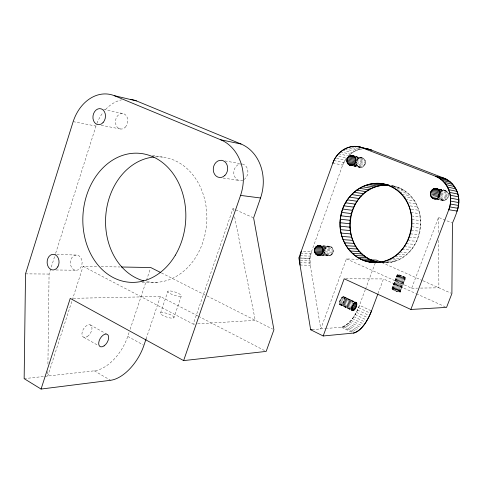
<?xml version="1.0" encoding="UTF-8"?>
<svg xmlns="http://www.w3.org/2000/svg" width="483" height="483" viewBox="0 0 483 483"><rect width="100%" height="100%" fill="white"/><g stroke="black" fill="none" stroke-linecap="round" stroke-linejoin="round"><path stroke-width="0.36" stroke-dasharray="2.42 1.81" d="M356.599 162.131C355.403 167.927 364.405 169.364 365.257 163.58C367.128 158.044 358.458 155.218 356.889 160.93A4.908 4.365 -76.6 0 1 364.2 159.016A4.908 4.365 -76.6 0 1 362.304 167.076A4.908 4.365 -76.6 0 1 356.605 162.149M436.258 199.183C440.285 200.759 447.669 201.803 448.447 195.832C449.184 190.93 443.479 189.36 439.693 189.282M47.829 371.518L47.769 376.015L72.027 300.734M47.926 364.019L49.073 274.054L55.448 253.937M300.028 265.022L310.267 265.294L310.014 258.417L311.493 251.721L301.271 251.214M343.944 296.725A4.462 1.841 -64.8 0 1 342.308 303.578A4.462 1.841 -64.8 0 1 339.609 301.833A4.462 1.841 -64.8 0 1 343.944 296.725C345.369 299.46 343.171 304.048 340.207 304.803L339.809 304.568C338.758 301.712 340.684 297.733 343.473 296.604L353.695 301.307M381.636 262.764C426.537 265.783 435.799 193.81 391.502 185.575M333.041 252.229C335.075 246.113 325.059 243.788 324.654 250.417C323.411 255.942 332.093 257.994 333.041 252.229L323.085 251.721M55.678 253.219L95.972 126.057A40.174 31.54 -81.8 0 1 96.691 124.028M72.263 300.015L83.118 266.314L98.146 266.586M44.816 376.348L94.324 370.817A36.442 20.594 -59.2 0 0 127.76 336.403L129.184 332.147M130.132 329.303L146.24 281.021M146.476 280.315L150.267 268.953M146.077 338.969L160.386 296.502L197.879 315.96M160.531 313.038L167.879 291.291M173.922 317.681A7.1 1.805 18.2 0 0 164.697 312.839A7.1 1.805 18.2 0 0 163.043 315.586A7.1 1.805 18.2 0 0 173.922 317.681L181.312 295.964A7.124 1.666 18.3 0 0 172.014 291.219A7.124 1.666 18.3 0 0 170.439 293.724A7.124 1.666 18.3 0 0 181.312 295.964M83.118 266.314L193.23 324.129L232.981 208.608L252.923 217.579M358.368 259.371L346.408 258.894L320.772 328.917L309.114 258.327L342.64 165.132L346.504 157.995L336.729 155.816M365.293 289.764C359.775 302.497 356.424 321.92 341.336 327.208L327.383 328.368M365.553 289.057L375.255 262.915M378.026 293.555L383.49 278.939L415.706 293.471M391.973 288.834L397.267 274.742M392.027 288.937L397.261 275.008C399.574 274.386 403.516 276.294 405.708 277.912L400.383 291.998C397.738 291.847 393.222 290.645 392.19 288.605C394.979 288.979 398.692 289.872 400.383 291.998A4.534 0.737 20.6 0 1 393.452 289.921A4.534 0.737 20.6 0 1 394.798 289.069A4.534 0.737 20.6 0 1 400.395 291.998M392.19 288.605L397.412 274.706M392.341 289.239L397.581 275.298L397.261 275.008M392.655 288.599L397.877 274.706M392.902 289.613L398.149 275.654L397.581 275.298M393.343 288.701L398.56 274.821M393.675 290.029L398.922 276.065L398.149 275.654M394.213 288.906L399.423 275.032M394.605 290.47L399.858 276.493L398.922 276.065M395.203 289.196L400.419 275.328M395.637 290.899L400.896 276.922L399.858 276.493M396.253 289.559L401.476 275.69M396.706 291.285L401.971 277.314L404.736 278.063L405.708 277.912M397.31 289.969L402.526 276.101M397.744 291.617L403.009 277.647M398.288 290.398L403.516 276.53M398.686 291.871L403.951 277.906M399.145 290.826L404.38 276.946M399.471 292.022L404.736 278.063M399.815 291.225L405.056 277.333M400.051 292.064L405.509 277.665M346.408 258.894L411.679 288.218L438.51 217.398L451.75 222.802M348.231 155.949L354.431 151.191L361.628 148.873L355.47 147.357M440.206 191.914L442.235 190.495L444.626 190.266M24.15 378.654L44.08 376.432M312.096 329.635L326.647 328.428M193.23 324.129L194.727 324.039M197.716 323.858L255.259 320.332L234.454 216.01M73.253 298.331L160.386 296.502M411.679 288.218L417.56 288.134M420.5 288.085L438.884 287.814L438.624 239.121M142.165 282.271L157.518 282.247M345.659 278.788L383.49 278.939M25.527 273.861L49.073 274.054M56.004 269.979L75.457 270.232M101.152 266.64L119.935 266.978M382.011 262.752L385.186 262.83M299.75 262.704L309.989 263.018M56.867 254.432L77.032 255.072A7.637 5.881 -88.5 0 1 80.933 267.22A7.637 5.881 -88.5 0 1 70.826 265.674A7.637 5.881 -88.5 0 1 77.032 255.072M300.396 260.391L309.905 260.717M384.818 262.474L388.374 262.601M298.868 257.928L309.114 258.327M300.511 258.055L310.014 258.417M386.581 261.871L391.538 262.058M388.314 260.953L394.653 261.2M300.082 255.706L310.321 256.141M389.286 259.691L397.702 260.041M321.877 254.692L331.145 255.115M392.274 258.212L400.655 258.586M322.716 255.205L327.015 255.398M320.881 255.217L330.161 255.628M321.587 255.489L329.104 255.851M322.01 253.871L331.984 254.342M300.583 253.43L310.81 253.901M323.248 254.613L326.116 254.746M322.668 252.875L332.63 253.358M395.197 256.443L403.48 256.847M323.96 253.792L325.391 253.859M323.453 252.73L324.89 252.796M323.236 250.496L333.192 251.021M397.907 254.39L406.161 254.831M323.109 249.27L333.071 249.82M323.308 248.057L325.457 248.184M324.147 248.202L332.684 248.685M323.338 247.127L326.206 247.296M323.513 247.199L332.062 247.707M399.707 252.041L408.678 252.561M322.819 246.39L327.118 246.644M321.261 246.33L331.241 246.934M322.783 245.799L329.424 246.203A4.812 4.262 -86.9 0 1 332.28 253.841A4.812 4.262 -86.9 0 1 324.956 252.905A4.812 4.262 -86.9 0 1 329.424 246.203M323.133 245.98L330.269 246.415M402.067 249.482L411.003 250.049M404.211 246.704L413.116 247.32M406.118 243.728L415 244.398M407.785 240.57L416.636 241.301M409.179 237.268L418.018 238.059M410.309 233.844L419.123 234.696M411.148 230.331L419.95 231.242M411.691 226.75L420.488 227.728M411.939 223.14L420.735 224.184M411.89 219.524L420.681 220.634M411.534 215.943L420.337 217.121M410.888 212.417L419.697 213.655M411.419 209.199L418.773 210.28M223.14 178.04L239.888 180.594M410.206 205.891L417.572 207.026M408.721 202.733L416.098 203.911M405.497 199.497L414.372 200.964M152.429 155.405L162.596 157.12M403.504 196.696L412.41 198.211M401.977 194.232L410.224 195.675M437.459 199.364L443.11 200.367M437.236 198.386L445.676 199.896M399.556 191.896L407.839 193.375M225.018 160.948L239.55 163.538M436.771 198.948L444.523 200.324M443.316 200.433L441.057 199.702L439.439 197.891M396.954 189.819L405.267 191.328M430.914 196.346L433.046 196.732M440.381 198.042L446.703 199.183M439.826 196.81L447.536 198.229M430.48 195.15L432.611 195.537M396.972 188.527L402.532 189.553M390.481 185.387L393.615 185.973M393.174 186.209L396.682 186.867M394.08 187.018L399.664 188.062M440.43 195.651L448.133 197.088M440.75 194.377L448.447 195.832M440.762 193.067L448.459 194.546M73.156 121.65L95.972 126.057M101.237 125.254L120.786 129.07M439.772 191.673L448.17 193.309M440.593 190.821L447.596 192.198M439.379 189.245L444.312 190.23M439.439 189.366L445.767 190.628M439.186 189.378L443.424 190.217M440.466 190.03L446.781 191.286M440.116 190.073L442.235 190.495M332.823 163.085L342.64 165.132A25.08 22.393 -77.6 0 1 346.619 157.995M353.991 165.578L358.114 166.454M353.822 165.874L361.193 167.432M353.544 165.911L360.396 167.378M353.918 166.104L360.089 167.402M333.886 160.519L343.691 162.614M355.301 165.15L357.366 165.591M354.19 165.44L362.286 167.16M355.47 164.238L356.846 164.534M355.21 164.86L363.301 166.593M103.634 109.412L122.434 113.469M354.619 163.713L364.164 165.772M336.591 158.394L344.983 160.223M356.025 162.825L364.834 164.745M356.454 161.642L365.257 163.58M355.874 160.229L365.408 162.354M356.822 158.593L358.199 158.901M355.748 158.992L365.281 161.135M357.082 157.73L359.141 158.201M338.48 153.733L347.531 155.792M356.816 158.176L364.882 160.006M354.57 156.275L363.391 158.297M356.086 156.83L360.197 157.772M356.164 157.198L364.242 159.04M355.361 156.232L362.63 157.905M340.412 151.867L350.139 154.119M342.519 150.243L352.216 152.525M344.759 148.879L354.431 151.191M349.873 148.462L356.756 150.122M352.3 147.671L359.165 149.35M400.896 276.922L401.971 277.314M381.805 262.529L422.384 280.502M423.072 280.81L451.2 293.272M416.394 293.779L445.187 306.765M343.473 296.604L355.186 302.098M344.258 297.081L354.003 301.658M342.924 296.743L355.295 302.557M344.439 297.673L353.532 301.947M342.308 297.142L354.685 302.956M370.866 310.635L359.521 305.304A23.377 9.479 -64.8 0 1 341.336 327.208L352.741 332.757M344.47 298.458L352.904 302.424M341.674 297.757L354.057 303.584M344.343 299.382L352.771 303.348M341.058 298.566L353.441 304.399M344.065 300.384L351.841 304.055M358.585 307.671L369.247 312.7M340.497 299.508L352.88 305.353M343.661 301.41L351.431 305.081M340.026 300.529L352.403 306.373M343.141 302.394L350.918 306.065M339.682 301.561L352.053 307.411M357.529 310.014L368.185 315.055M342.556 303.27L350.972 307.254M339.477 302.533L351.841 308.389M341.928 303.988L350.996 308.287M339.428 303.396L351.787 309.253M341.3 304.501L351.02 309.114M339.543 304.085L351.89 309.947M340.714 304.779L351.739 310.014M356.369 312.308L367.026 317.361M339.809 304.568L352.143 310.424M339.978 304.707L352.306 310.557M355.126 314.518L365.776 319.589M353.804 316.625L364.454 321.708M352.427 318.599L363.741 324.015M351.008 320.416L361.664 325.53M349.559 322.058L360.221 327.19M348.104 323.501L359.443 328.971M346.661 324.733L357.342 329.895M345.248 325.729L355.941 330.909M343.878 326.484L354.582 331.676M342.568 326.979L353.284 332.183M161.461 272.949L206.35 295.626M207.02 295.964L272.587 329.086M198.549 316.311L264.829 350.712M127.76 336.403L143.288 344.983M90.188 324.854L106.278 333.831M83.801 337.291L97.916 345.303M94.324 370.817L110.559 380.296M232.981 208.608L233.718 212.309M438.51 217.398L438.6 233.881M96.95 123.364A40.174 31.54 -81.8 0 1 102.668 112.998M105.674 109.387A40.174 31.54 -81.8 0 1 121.716 99.818M242.333 164.009A8.386 7.046 -81.5 0 1 247.882 171.103A8.386 7.046 -81.5 0 1 243.523 179.821M242.943 180.105A8.386 7.046 -81.5 0 1 233.784 173.421A8.386 7.046 -81.5 0 1 241.723 163.924M155.315 156.915A62.814 50.588 -85.8 0 1 206.639 223.629A62.814 50.588 -85.8 0 1 145.667 281.36M350.006 154.409A25.08 22.393 -77.6 0 1 362.165 148.927M440.786 191.401A5.108 4.752 -75 0 1 447.493 192.035A5.108 4.752 -75 0 1 446.648 199.207A5.108 4.752 -75 0 1 439.941 198.555M392.16 185.659A38.93 35.398 -82.6 0 1 420.355 228.833A38.93 35.398 -82.6 0 1 381.588 262.716M87.441 336.446A7.022 4.075 -58.8 0 0 91.082 325.427A7.022 4.075 -58.8 0 0 82.394 331.314A7.022 4.075 -58.8 0 0 87.441 336.446M125.399 127.083A7.855 6.14 -80.9 0 0 123.992 113.837A7.855 6.14 -80.9 0 0 115.497 122.893A7.855 6.14 -80.9 0 0 125.399 127.083M398.698 275.956A4.546 0.676 20.5 0 0 405.648 278.069A4.546 0.676 20.5 0 0 400.015 275.201A4.546 0.676 20.5 0 0 398.698 275.956"/><path stroke-width="0.72" d="M314.578 251.112C313.37 244.646 323.755 243.776 323.236 250.496C323.731 256.262 314.705 257.041 314.578 251.112L323.199 251.552M346.939 161.268C345.677 154.856 356.249 153.298 355.874 160.229C356.418 165.947 347.247 167.384 346.939 161.268L355.21 163.061M375.551 262.523C352.065 263.15 335.782 237.467 340.853 215.78C343.956 194.094 367.69 177.11 388.966 185.418M380.121 262.517C334.743 255.549 343.57 181.668 389.213 185.279A38.93 35.398 -82.6 0 0 350.175 219.511A38.93 35.398 -82.6 0 0 379.384 262.444M323.193 335.969L344.174 278.782L410.858 309.47L448.767 209.737C453.821 197.342 448.248 181.071 435.328 176.186L361.942 147.683C350.03 142.883 336.53 151.445 332.823 163.085L298.868 257.928L310.647 329.756L323.193 335.969L353.411 333.083C363.059 330.1 367.78 319.523 371.53 310.949L377.766 294.25M410.858 309.47L446.558 307.381L451.889 293.573L452.45 223.086C456.67 213.323 461.585 201.918 456.948 191.34C454.551 185.412 449.782 180.437 443.792 178.1L371.391 150.032L359.545 146.923M436.173 188.575C442.778 189.728 440.019 200.783 433.649 198.718C427.232 196.575 431.361 186.076 437.58 188.859M433.323 195.669L439.011 196.714L439.041 194.172L440.206 191.914L431.693 190.26M356.665 305.184L356.599 302.877L355.832 302.406C353.067 303.596 351.153 307.55 352.143 310.424L352.536 310.654C354.981 310.237 356.019 307.285 356.665 305.184L353.423 303.656M301.271 251.214L299.774 258.025L300.028 265.022M136.423 100.899L114.236 95.652A41.339 32.029 -81.9 0 0 73.156 121.65L25.527 273.861L24.15 378.654L41.073 389.056L70.246 298.397L183.631 360.602L266.169 351.407L273.921 329.762L253.611 217.887L260.536 197.994A41.882 34.987 -82.6 0 0 241.029 144.012L136.423 100.899A40.174 31.54 -81.8 0 0 130.507 99.383M146.077 338.969L143.934 345.339A36.799 20.232 -59.4 0 1 110.559 380.296L41.073 389.056M183.631 360.602L240.558 195.398A43.168 35.657 -82.8 0 0 220.683 139.774L114.236 95.652M372.677 262.42C414.982 265.409 427.099 198.604 387.565 185.152M310.647 329.756L312.096 329.635M121.438 267.002L150.744 267.534L160.791 272.611M366.362 261.309L375.774 261.659M379.125 262.269L380.55 262.317M369.489 262.021L378.865 262.36M363.313 260.295L372.761 260.657M370.328 259.848L376.305 260.089L381.117 262.221M360.366 258.979L369.857 259.365M357.553 257.379L367.08 257.795M316.981 254.946L321.28 255.139M354.89 255.513L364.448 255.96M316.075 254.287L321.811 254.547M315.339 253.388L322.523 253.726M352.391 253.394L361.984 253.877M314.831 252.307L322.735 252.694M314.59 249.88L323.218 250.339M314.874 248.685L323.495 249.162M350.09 251.033L359.708 251.558M315.411 247.604L322.59 248.014M316.166 246.704L322.62 247.085M317.09 246.046L322.101 246.348M347.989 248.455L357.637 249.029M318.128 245.66L320.99 245.835M346.112 245.684L355.784 246.3M344.47 242.738L354.16 243.402M343.075 239.634L352.783 240.359M341.94 236.404L351.66 237.183M341.07 233.072L350.797 233.911M340.473 229.666L350.205 230.56M340.147 226.207L349.891 227.161M340.104 222.723L349.843 223.738M340.34 219.24L350.078 220.314M340.853 215.78L350.586 216.921M341.638 212.381L351.358 213.583M342.695 209.061L352.397 210.316M240.558 195.398L260.536 197.994M344.005 205.849L353.695 207.165M345.568 202.769L355.24 204.134M347.374 199.841L357.022 201.26M349.402 197.088L359.02 198.561M351.642 194.54L361.236 196.056M354.075 192.21L363.633 193.768M449.673 206.923L457.932 208.288M356.683 190.121L366.211 191.721M359.449 188.285L368.94 189.916M450.277 204.031L458.524 205.45M433.649 198.718L436.481 199.219M362.353 186.722L371.801 188.388M432.333 197.511L436.59 198.272M450.573 201.091L458.82 202.564M432.551 198.193L435.388 198.694M365.365 185.448L374.778 187.132M368.469 184.464L377.839 186.172M366.591 148.836L369.03 149.283M450.561 198.151L458.802 199.672M371.638 183.788L380.966 185.514M378.068 183.383L387.312 185.116M374.844 183.425L384.13 185.158M390.584 186.372L392.679 186.758M430.341 193.858L438.878 195.446M430.51 192.56L439.041 194.172M381.28 183.655L388.356 184.989M430.969 191.334L439.494 192.971M450.234 195.241L458.482 196.816M449.607 192.397L457.86 194.027M432.641 189.402L439.729 190.791M434.954 188.533L438.479 189.233M433.752 188.811L438.703 189.795M448.677 189.662L456.948 191.34M220.683 139.774L241.029 144.012M447.463 187.072L455.753 188.799M348.491 164.413L353.302 165.434M349.426 165.041L351.485 165.476M347.73 163.532L353.924 164.854M445.978 184.657L454.292 186.426M347.205 162.463L354.093 163.942M444.245 182.447L452.583 184.258M442.289 180.473L450.651 182.314M346.957 160.018L355.911 161.98M347.247 158.792L356.2 160.779M347.802 157.675L356.056 159.523M440.134 178.758L448.526 180.63M348.575 156.727L355.452 158.279M437.803 177.321L446.226 179.217M349.529 156.009L355.023 157.265M350.604 155.574L354.715 156.516M351.721 155.441L354.462 156.069M357.076 146.476L371.391 150.032A25.08 22.393 -77.6 0 0 365.77 148.842M354.57 146.337L355.935 146.675M354.655 301.966L356.599 302.877M354.83 302.557L356.78 303.475M354.202 303.034L356.798 304.254M353.139 304.664L356.382 306.192M352.077 305.389L355.965 307.224M351.564 306.373L355.452 308.214M351.624 307.562L354.86 309.096M351.642 308.595L354.238 309.82M351.672 309.422L353.616 310.346M351.739 310.014L353.037 310.623M143.741 280.877A62.814 50.588 -85.8 0 1 105.813 215.146A62.814 50.588 -85.8 0 1 153.992 157.017M371.53 310.949A23.522 9.274 -64.8 0 1 353.411 333.083M332.823 163.085A25.533 22.683 -77.8 0 1 361.942 147.683M439.313 197.432A5.108 4.752 -75 0 1 439.916 192.379M457.045 211.047L448.767 209.737A26.052 24.078 -77.2 0 0 435.328 176.186L443.792 178.1A25.581 23.733 -76.8 0 1 457.045 211.047M104.093 345.87A7.094 4.003 -59.1 0 0 107.8 334.755A7.094 4.003 -59.1 0 0 99.154 340.769A7.094 4.003 -59.1 0 0 104.093 345.87M103.03 122.628A8.078 6.231 -81.1 0 0 101.605 109.007A8.078 6.231 -81.1 0 0 92.971 118.347A8.078 6.231 -81.1 0 0 103.03 122.628M224.885 175.426A8.646 7.179 -81.7 0 0 223.206 160.754A8.646 7.179 -81.7 0 0 213.323 170.505A8.646 7.179 -81.7 0 0 224.885 175.426M57.821 266.827A7.849 5.965 -88.5 0 0 53.879 254.342A7.849 5.965 -88.5 0 0 47.575 265.245A7.849 5.965 -88.5 0 0 57.821 266.827M175.347 255.151A64.668 51.433 -85.9 0 0 140.813 153.449A64.668 51.433 -85.9 0 0 86.837 244.736A64.668 51.433 -85.9 0 0 175.347 255.151M354.613 309.41A4.492 1.799 -64.8 0 0 356.297 302.527A4.492 1.799 -64.8 0 0 351.98 307.683A4.492 1.799 -64.8 0 0 354.613 309.41M354.111 164.154A4.993 4.425 -76.8 0 0 353.061 155.707A4.993 4.425 -76.8 0 0 346.969 161.334A4.993 4.425 -76.8 0 0 354.111 164.154M438.232 197.674A5.204 4.824 -75.5 0 0 437.079 188.835A5.204 4.824 -75.5 0 0 430.456 194.607A5.204 4.824 -75.5 0 0 438.232 197.674M322.312 253.364A4.896 4.311 -86.9 0 0 319.42 245.593A4.896 4.311 -86.9 0 0 314.898 252.41A4.896 4.311 -86.9 0 0 322.312 253.364M402.055 249.494A39.63 35.869 -82.8 0 0 384.45 184.246A39.63 35.869 -82.8 0 0 341.553 235.07A39.63 35.869 -82.8 0 0 402.055 249.494"/></g></svg>
